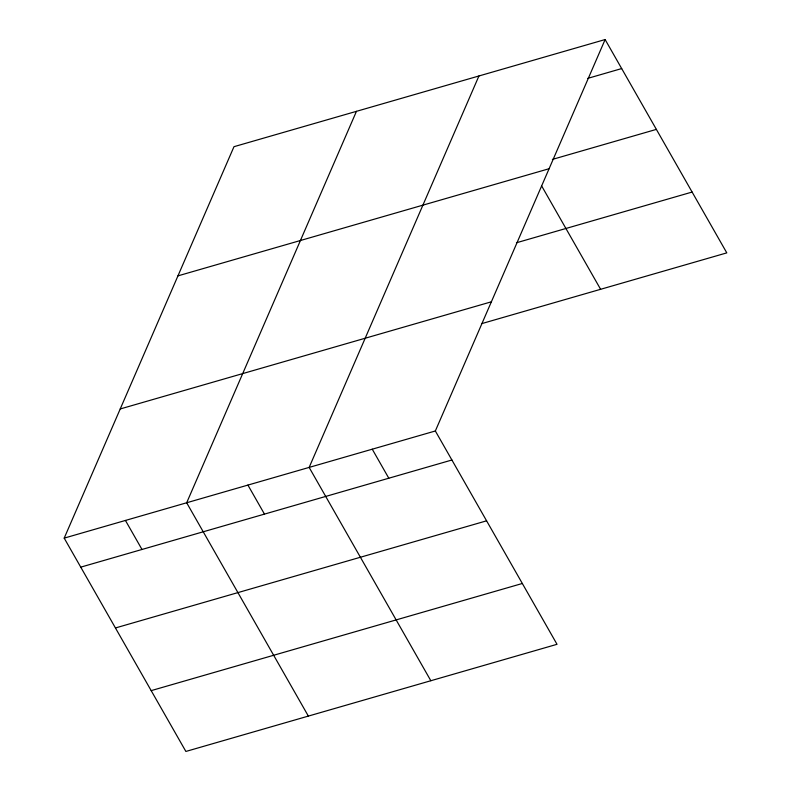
<?xml version="1.0" encoding="UTF-8"?>
<svg xmlns="http://www.w3.org/2000/svg" width="791" height="791" viewBox="0 0 791 791"><rect width="100%" height="100%" fill="white"/><g stroke="black" fill="none" stroke-linecap="round" stroke-linejoin="round"><path stroke-width="1.19" d="M605.125 39.55L435.347 430.976L557.022 644.309L185.875 751.45L64.2 538.127L233.978 146.691L605.125 39.55L726.8 252.873L481.67 323.638M356.454 111.333L186.676 502.769L308.352 716.092M478.931 75.976L309.152 467.412L430.838 680.735M587.792 78.358L621.677 68.57M552.375 159.416L656.372 129.388M177.945 275.871L549.102 168.72M516.454 242.768L692.115 192.055M120.222 408.957L491.369 301.806M64.2 538.127L435.347 430.976M80.751 567.147L451.898 460.006M115.446 627.965L486.594 520.824M151.18 690.632L522.337 583.481M541.687 186.004L600.616 289.308M372.254 449.199L388.806 478.219M247.919 485.091L264.471 514.11M125.433 520.448L141.994 549.468"/></g></svg>
